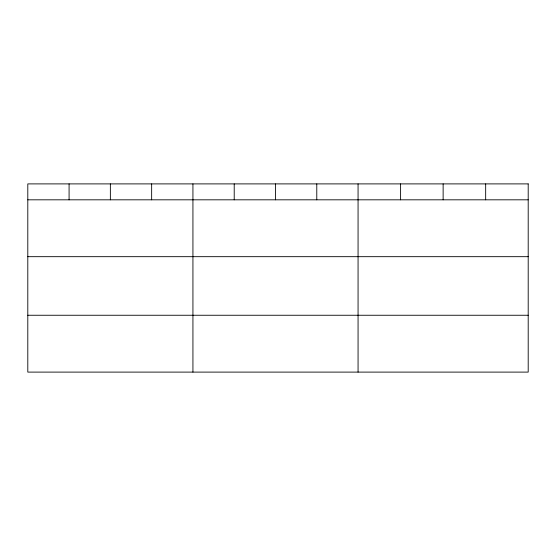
<?xml version="1.0" encoding="UTF-8"?>
<svg xmlns="http://www.w3.org/2000/svg" width="556" height="556" viewBox="0 0 556 556"><rect width="100%" height="100%" fill="white"/><g stroke="black" fill="none" stroke-linecap="round" stroke-linejoin="round"><path stroke-width="0.83" d="M27.8 199.819L528.2 199.819M27.8 256.677L528.2 256.677M27.8 315.252L528.2 315.252M485.666 183.897L485.666 199.819M443.132 183.897L443.132 199.819M400.598 183.897L400.598 199.819M358.064 183.897L358.064 372.103M316.781 183.897L316.781 199.819M275.498 183.897L275.498 199.819M234.215 183.897L234.215 199.819M192.932 183.897L192.932 372.103M151.649 183.897L151.649 199.819M110.366 183.897L110.366 199.819M69.083 183.897L69.083 199.819M528.2 183.897L27.8 183.897L27.8 372.103L528.2 372.103L528.2 183.897"/></g></svg>
